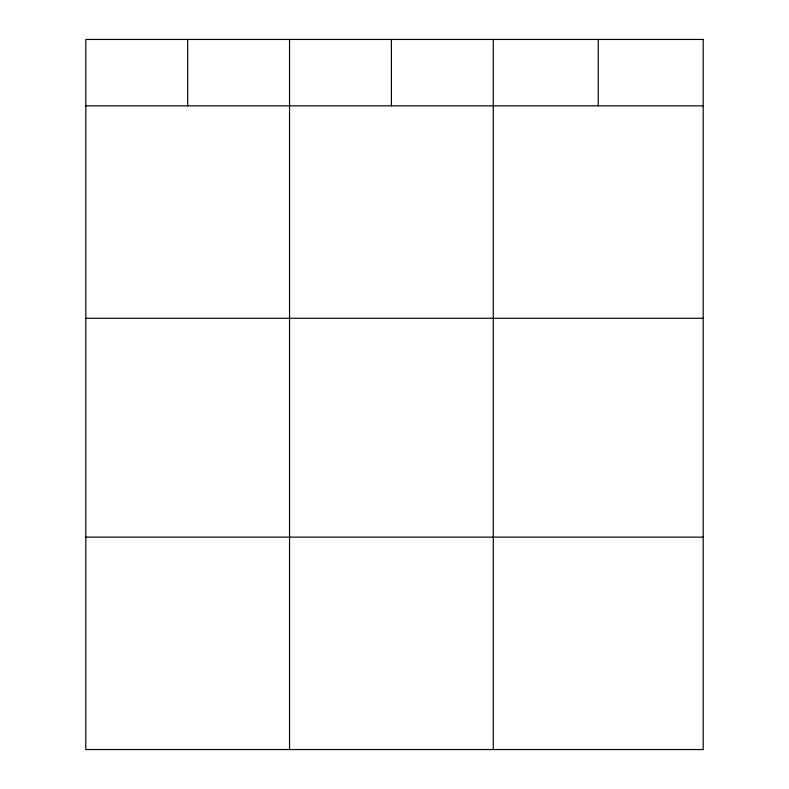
<?xml version="1.0" encoding="UTF-8"?>
<svg xmlns="http://www.w3.org/2000/svg" width="789" height="789" viewBox="0 0 789 789"><rect width="100%" height="100%" fill="white"/><g stroke="black" fill="none" stroke-linecap="round" stroke-linejoin="round"><path stroke-width="1.18" d="M85.804 105.844L703.196 105.844M85.804 318.273L703.196 318.273M85.804 537.131L703.196 537.131M598.24 39.45L598.24 105.844M493.283 39.45L493.283 749.55M391.413 39.45L391.413 105.844M289.543 39.45L289.543 749.55M187.674 39.45L187.674 105.844M703.196 39.45L85.804 39.45L85.804 749.55L703.196 749.55L703.196 39.45"/></g></svg>
